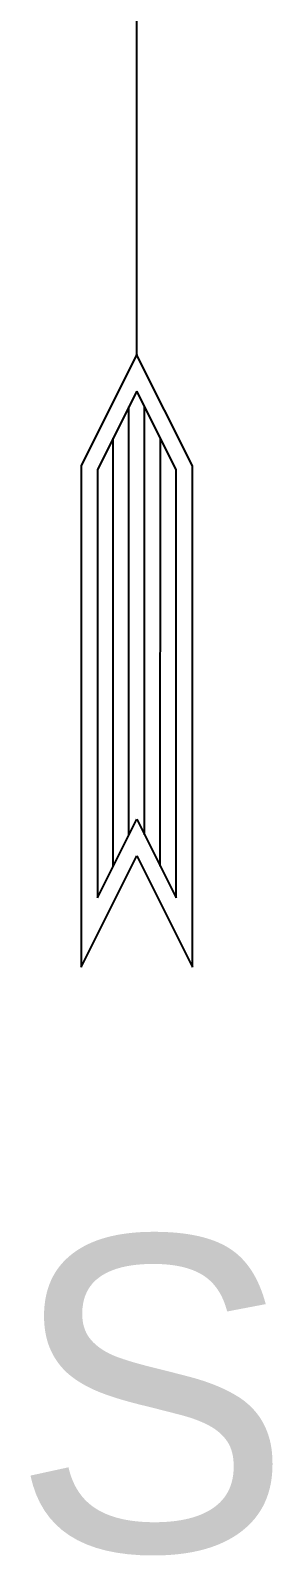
# Model space of a CAD drawing. Header units: metres. Extents: x -0.97 to 0.97, y -2.04 to 0.27.
# Drawn here: x -0.039 to 0.05, y -2.035 to -1.476 of the extents above; entities that cross this region are included whole.
import ezdxf
from ezdxf.enums import TextEntityAlignment as Align

# ---------------------------------------------------------------- set-up
doc = ezdxf.new("R2010")
doc.units = ezdxf.units.M
doc.layers.add('ceco.net 83', color=7, linetype='Continuous')
doc.styles.add('GOTHICE', font='gothice', dxfattribs={"width": 1.5, "height": 5.5})

msp = doc.modelspace()

# ---------------------------------------------------------------- linework, layer by layer
at = {"layer": 'ceco.net 83', "color": 9}
for p, q in [((0, -1.46119), (0, -1.59515)), ((0.00006, -1.59502), (-0.02036, -1.63587)), ((0.02049, -1.63587), (0, -1.59515)), ((-0.02036, -1.63587), (-0.02038, -1.81974)), ((0.02047, -1.81974), (0.02049, -1.63587)), ((-0.02038, -1.81974), (0.00005, -1.77889)), ((0.00005, -1.77889), (0.02047, -1.81974))]:
    msp.add_line(p, q, dxfattribs=at)
at = {"layer": 'ceco.net 83', "color": 8}
for p, q in [((0.00002, -1.60856), (-0.01435, -1.63729)), ((0.01448, -1.6373), (0.00002, -1.60856)), ((-0.00285, -1.77124), (-0.00283, -1.61426)), ((0.00292, -1.7712), (0.00294, -1.61436)), ((-0.00862, -1.78278), (-0.00861, -1.6258)), ((0.00869, -1.78274), (0.00871, -1.62583)), ((-0.01435, -1.63729), (-0.01437, -1.79427)), ((0.01446, -1.79428), (0.01448, -1.6373)), ((-0.01437, -1.79427), (0.00005, -1.76545)), ((0.00005, -1.76545), (0.01446, -1.79428))]:
    msp.add_line(p, q, dxfattribs=at)

# ---------------------------------------------------------------- texts
at = {"layer": 'ceco.net 83', "style": 'GOTHICE'}
msp.add_text('S', height=0.11533, dxfattribs=at).set_placement((0.0055, -2.0338), align=Align.CENTER)

doc.saveas('drawing.dxf')
